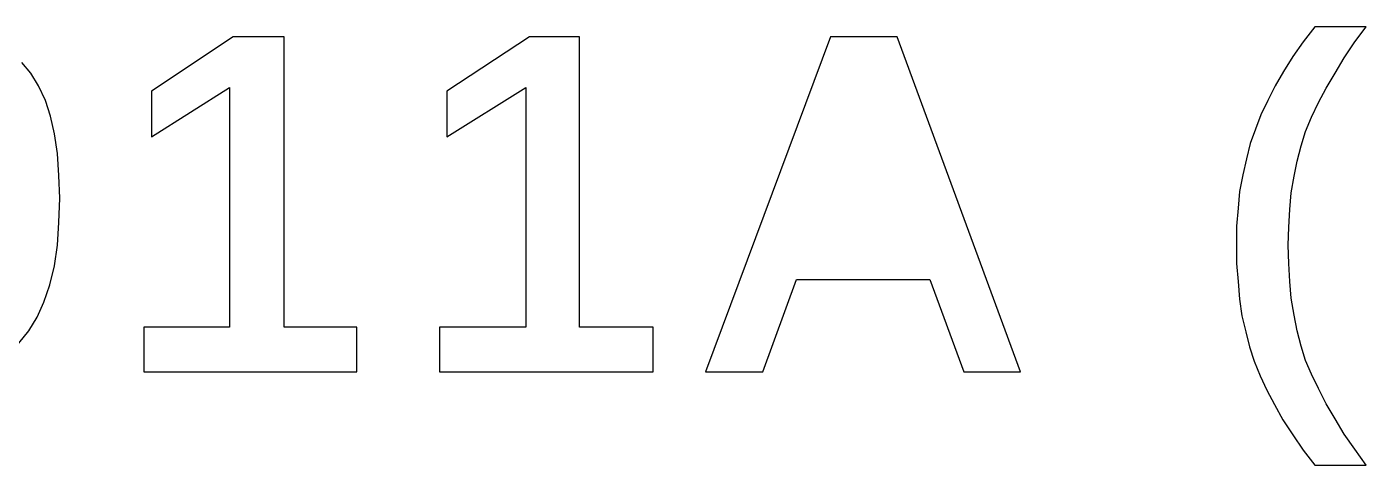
# Model space of a CAD drawing. Extents: x -72 to 103, y -93 to 77.
# Drawn here: x 26.83 to 44.5, y -92.74 to -86.96 of the extents above; entities that cross this region are included whole.
import ezdxf

# ---------------------------------------------------------------- set-up
doc = ezdxf.new("R2010")
doc.units = 0
doc.header["$MEASUREMENT"] = 0
doc.layers.get('0').update_dxf_attribs({"linetype": 'CONTINUOUS'})

msp = doc.modelspace()

# ---------------------------------------------------------------- linework, layer by layer
for points in [[(42.79, -89.59), (42.79, -89.84), (42.79, -89.84), (42.79, -90.08), (42.79, -90.08), (42.81, -90.32), (42.81, -90.32), (42.83, -90.55), (42.83, -90.55), (42.86, -90.77), (42.86, -90.77), (42.91, -90.98), (42.91, -90.98), (42.96, -91.18), (42.96, -91.18), (43.02, -91.37), (43.02, -91.37), (43.1, -91.56), (43.1, -91.56), (43.19, -91.75), (43.19, -91.75), (43.29, -91.94), (43.29, -91.94), (43.4, -92.14), (43.4, -92.14), (43.53, -92.34), (43.53, -92.34), (43.67, -92.54), (43.67, -92.54), (43.82, -92.74), (43.82, -92.74), (44.5, -92.74), (44.5, -92.74), (44.35, -92.53), (44.35, -92.53), (44.21, -92.33), (44.21, -92.33), (44.09, -92.13), (44.09, -92.13), (43.97, -91.93), (43.97, -91.93), (43.87, -91.73), (43.87, -91.73), (43.78, -91.54), (43.78, -91.54), (43.7, -91.36), (43.7, -91.36), (43.64, -91.17), (43.64, -91.17), (43.59, -90.97), (43.59, -90.97), (43.55, -90.76), (43.55, -90.76), (43.51, -90.54), (43.51, -90.54), (43.49, -90.32), (43.49, -90.32), (43.48, -90.08), (43.48, -90.08), (43.47, -89.84), (43.47, -89.84), (43.48, -89.6), (43.48, -89.6), (43.49, -89.37), (43.49, -89.37), (43.51, -89.15), (43.51, -89.15), (43.55, -88.93), (43.55, -88.93), (43.59, -88.73), (43.59, -88.73), (43.64, -88.53), (43.64, -88.53), (43.7, -88.34), (43.7, -88.34), (43.78, -88.15), (43.78, -88.15), (43.87, -87.96), (43.87, -87.96), (43.97, -87.77), (43.97, -87.77), (44.09, -87.57), (44.09, -87.57), (44.21, -87.37), (44.21, -87.37), (44.35, -87.16), (44.35, -87.16), (44.5, -86.96), (44.5, -86.96), (43.82, -86.96), (43.82, -86.96), (43.67, -87.16), (43.67, -87.16), (43.53, -87.35), (43.53, -87.35), (43.41, -87.55), (43.41, -87.55), (43.3, -87.74), (43.3, -87.74), (43.2, -87.93), (43.2, -87.93), (43.11, -88.12), (43.11, -88.12), (43.04, -88.31), (43.04, -88.31), (42.97, -88.5), (42.97, -88.5), (42.92, -88.7), (42.92, -88.7), (42.87, -88.91), (42.87, -88.91), (42.83, -89.13), (42.83, -89.13), (42.81, -89.35), (42.81, -89.35), (42.79, -89.59)], [(29.5, -90.92), (28.37, -90.92), (28.37, -90.92), (28.37, -91.51), (28.37, -91.51), (31.18, -91.51), (31.18, -91.51), (31.18, -90.92), (31.18, -90.92), (30.22, -90.92), (30.22, -90.92), (30.22, -87.09), (30.22, -87.09), (29.55, -87.09), (29.55, -87.09), (28.47, -87.81), (28.47, -87.81), (28.47, -88.41), (28.47, -88.41), (29.5, -87.76), (29.5, -87.76), (29.5, -90.92)], [(33.41, -90.92), (32.27, -90.92), (32.27, -90.92), (32.27, -91.51), (32.27, -91.51), (35.09, -91.51), (35.09, -91.51), (35.09, -90.92), (35.09, -90.92), (34.12, -90.92), (34.12, -90.92), (34.12, -87.09), (34.12, -87.09), (33.46, -87.09), (33.46, -87.09), (32.37, -87.81), (32.37, -87.81), (32.37, -88.41), (32.37, -88.41), (33.41, -87.76), (33.41, -87.76), (33.41, -90.92)], [(38.31, -87.09), (37.43, -87.09), (37.43, -87.09), (35.78, -91.51), (35.78, -91.51), (36.54, -91.51), (36.54, -91.51), (36.98, -90.29), (36.98, -90.29), (38.74, -90.29), (38.74, -90.29), (39.19, -91.51), (39.19, -91.51), (39.94, -91.51), (39.94, -91.51), (38.31, -87.09)], [(26.72, -91.13), (26.85, -90.97), (26.85, -90.97), (26.96, -90.79), (26.96, -90.79), (27.05, -90.59), (27.05, -90.59), (27.13, -90.36), (27.13, -90.36), (27.19, -90.11), (27.19, -90.11), (27.23, -89.84), (27.23, -89.84), (27.25, -89.54), (27.25, -89.54), (27.26, -89.22), (27.26, -89.22), (27.25, -88.92), (27.25, -88.92), (27.23, -88.63), (27.23, -88.63), (27.19, -88.37), (27.19, -88.37), (27.14, -88.14), (27.14, -88.14), (27.07, -87.93), (27.07, -87.93), (26.98, -87.74), (26.98, -87.74), (26.88, -87.57), (26.88, -87.57), (26.76, -87.43)]]:
    msp.add_lwpolyline(points)

doc.saveas('drawing.dxf')
